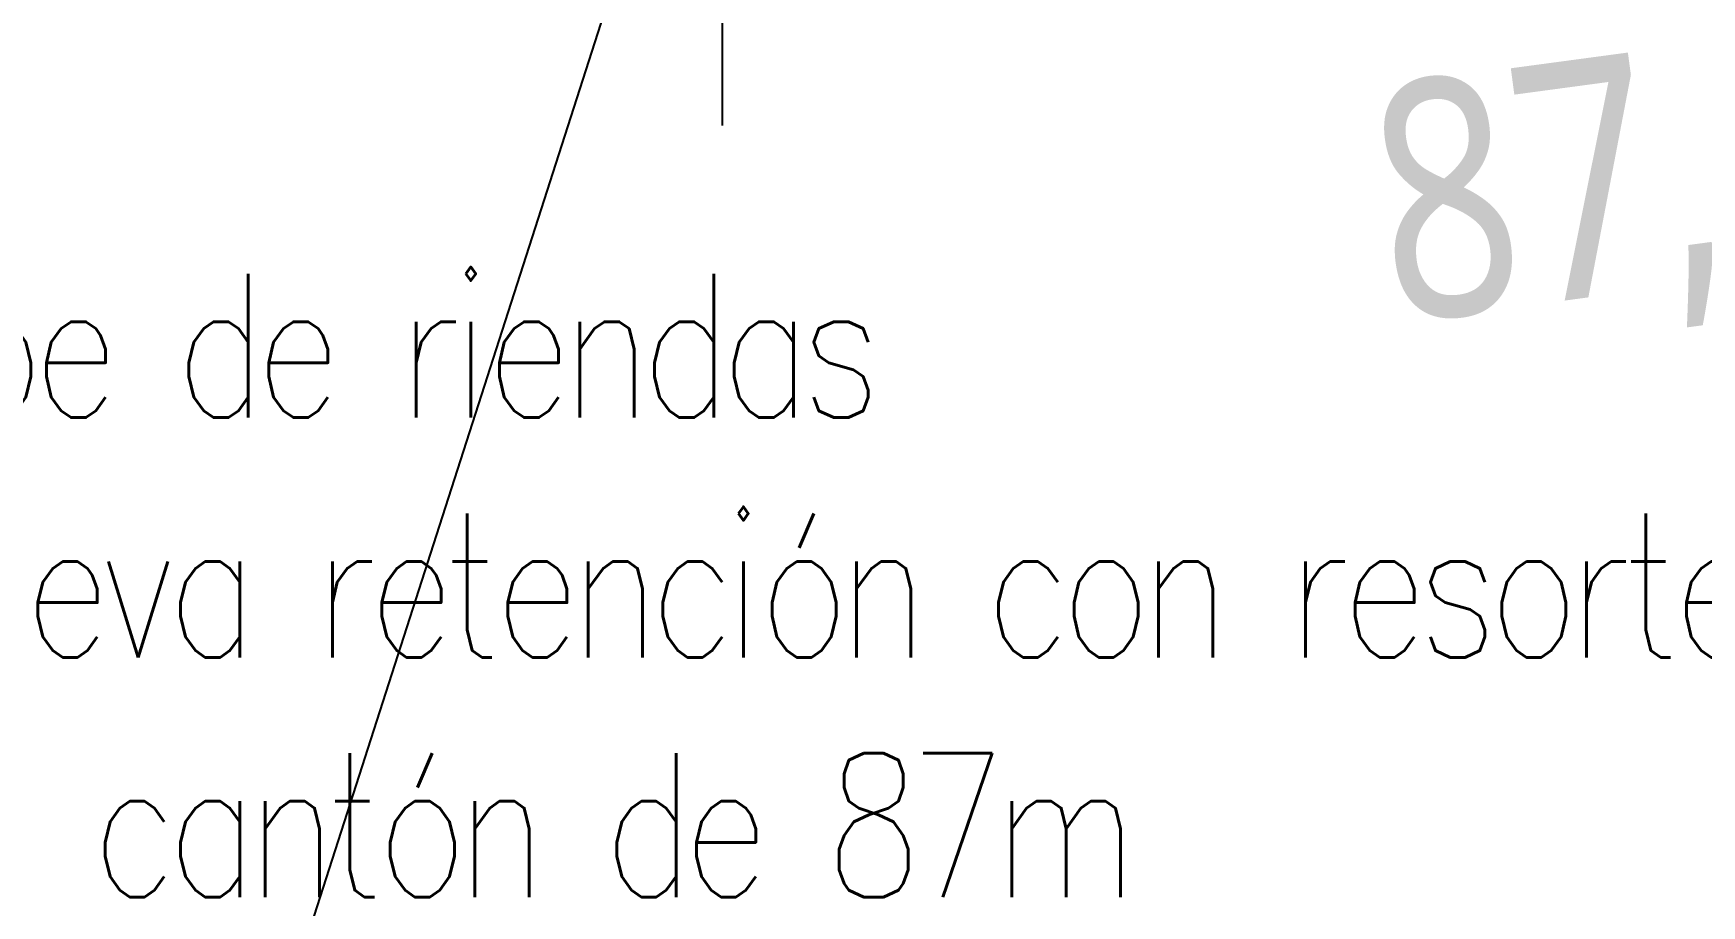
# Model space of a CAD drawing. Header units: millimetres. Extents: x -37020 to 35906, y -101 to 52234.
# Drawn here: x -160.7 to -149.29, y 311.16 to 317.13 of the extents above; entities that cross this region are included whole.
import ezdxf

# ---------------------------------------------------------------- set-up
doc = ezdxf.new("R2010")
doc.units = ezdxf.units.MM
doc.linetypes.add('CENTER', pattern=[50.8, 31.75, -6.35, 6.35, -6.35])
for name, color, linetype in [('Catenaria', 2, 'Continuous'), ('CATENARIA APAGAR', 240, 'Continuous'), ('GE-Cotas', 1, 'Continuous'), ('R11', 240, 'Continuous'), ('REFERENCIAS', 1, 'Continuous')]:
    doc.layers.add(name, color=color, linetype=linetype)
doc.styles.add('Romans', font='romans.shx', dxfattribs={"width": 0.8})
doc.styles.add('Romans PF', font='romans.shx', dxfattribs={"width": 0.8})

# ---------------------------------------------------------------- blocks, each defined once
blk = doc.blocks.new('COORDENADAS 4.4')
at = {"layer": 'REFERENCIAS', "linetype": 'CENTER', "ltscale": 0.04}
blk.add_line((0, -5), (0, 5), dxfattribs=at)
at = {"layer": 'GE-Cotas', "color": 3, "ltscale": 4, "style": 'Romans', "width": 0.8}
for tag, p in [('COORDENADASX', (-19.404, 8.02)), ('COORDENADASY', (-19.404, 5.518))]:
    blk.add_attdef(tag, p, '', height=2, dxfattribs=at)

msp = doc.modelspace()

# ---------------------------------------------------------------- linework, layer by layer
at = {"layer": 'CATENARIA APAGAR', "color": 241, "linetype": 'Continuous', "elevation": -20.7852}
msp.add_lwpolyline([(-155.9846, 319.8044), (-184.3465, 231.4289)], dxfattribs=at)

# ---------------------------------------------------------------- block references
at = {"ltscale": 0.1, "xscale": 0.6599999999999682, "yscale": 0.6599999999999682, "zscale": 0.6599999999999682}
msp.add_blockref('COORDENADAS 4.4', (-155.9846, 319.8044, -11.48), dxfattribs=at)

# ---------------------------------------------------------------- texts
at = {"layer": 'Catenaria', "color": 2, "extrusion": (-0.08931, 0.004696, 0.995993), "insert": (-151.8984, 318.8221, -11.48), "char_height": 1.25, "width": 30.090962, "attachment_point": 1, "text_direction": (0.987233, 0.132834, 0.087898), "style": 'Romans'}
msp.add_mtext('{\\fArial|b0|i0|c0|p34;vía Cam. Ring.\\P\\fSegoe UI|b0|i0|c0|p34;\\H1.3x;{\\C256;87,35m}}', dxfattribs=at)
at = {"layer": 'R11', "insert": (-163.0635, 317.1298), "char_height": 1.575, "width": 94.500005, "attachment_point": 1, "style": 'Romans PF'}
msp.add_mtext('{\\H0.625x;\\T0.75;R11: \\Psolape de riendas\\P- nueva retención con resorte (con rienda)\\Pinicia cantón de 87m}', dxfattribs=at)

doc.saveas('drawing.dxf')
